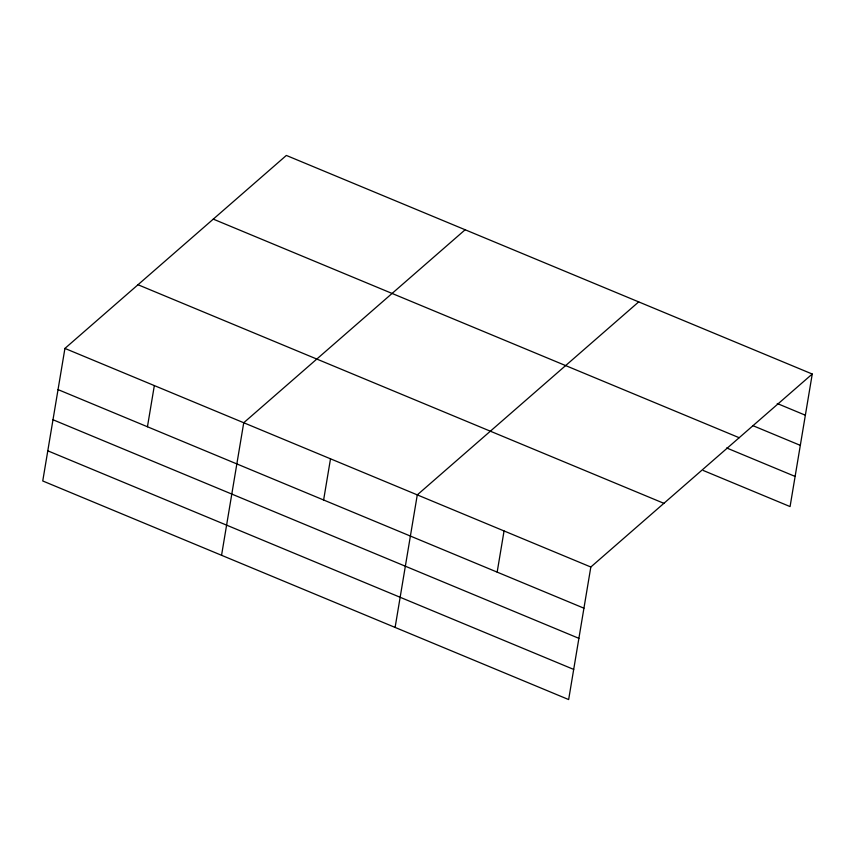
<?xml version="1.0" encoding="UTF-8"?>
<svg xmlns="http://www.w3.org/2000/svg" width="855" height="855" viewBox="0 0 855 855"><rect width="100%" height="100%" fill="white"/><g stroke="black" fill="none" stroke-linecap="round" stroke-linejoin="round"><path stroke-width="1.28" d="M64.927 348.423L42.75 480.97L568.65 699.561L590.826 567.015L812.25 374.03L286.35 155.439L64.927 348.423L590.826 567.015M147.445 426.763L154.338 385.584M221.552 555.29L243.739 422.744L465.152 229.76M323.618 499.993L330.511 458.814M395.106 627.431L417.283 494.885L638.706 301.89M497.161 572.123L504.055 530.944M812.25 374.03L790.073 506.577L703.302 470.507M777.248 403.517L805.357 415.209M752.646 425.544L800.312 445.359M213.28 219.126L739.18 437.717M726.675 447.977L795.118 476.427M137.997 284.736L663.897 503.328M58.044 389.602L583.933 608.194M52.999 419.752L578.888 638.343M47.794 450.82L573.694 669.412"/></g></svg>
